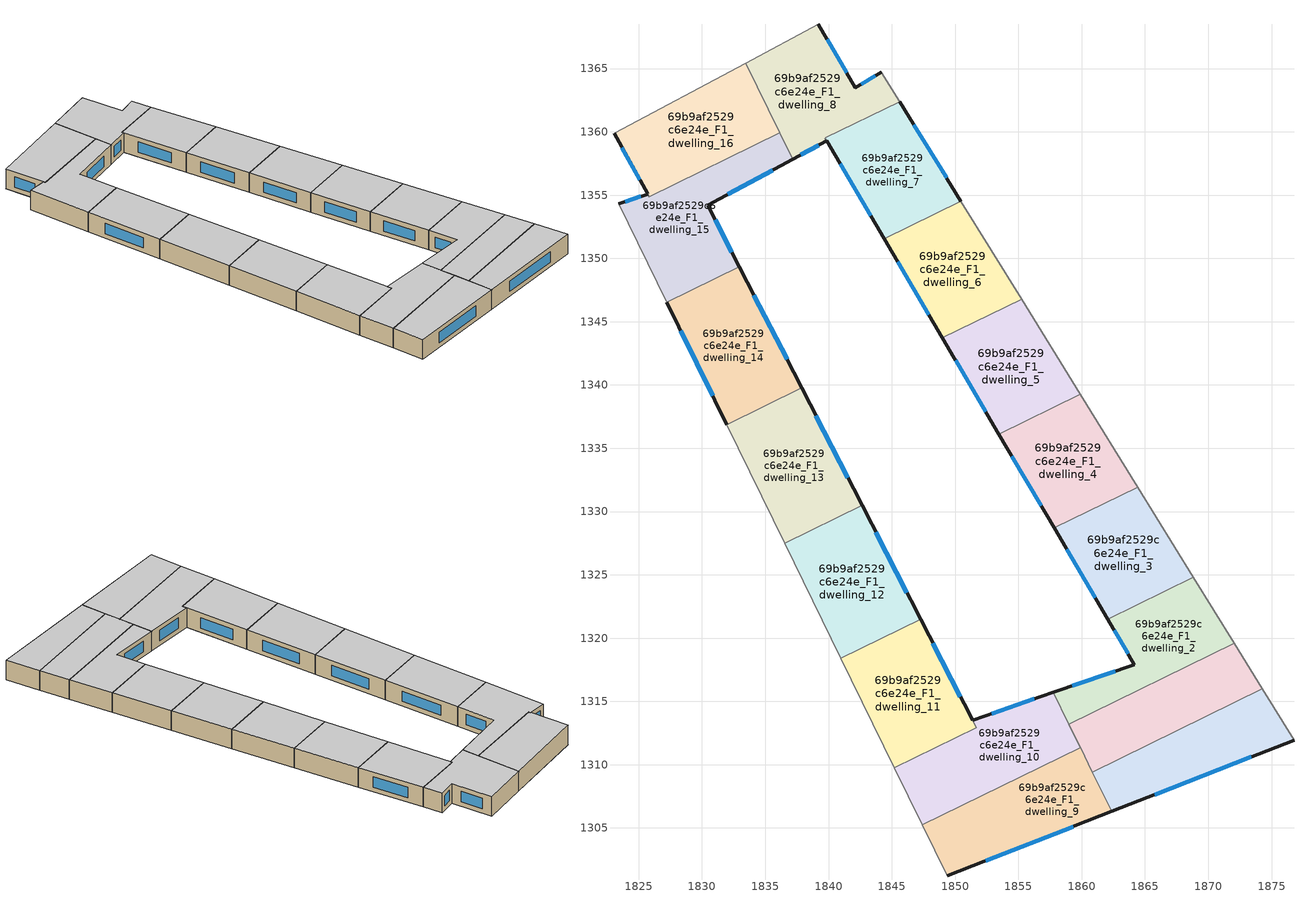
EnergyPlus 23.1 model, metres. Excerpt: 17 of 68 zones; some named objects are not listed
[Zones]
69b9af2529c6e24e_F1_dwelling_0
 floor to 69b9af2529c6e24e_F0_dwelling_0 (EU_floor_Construction): 1874.27,1315.99 1876.77,1311.93 1862.37,1306.3 1860.84,1309.42 z3
 wall outside (EU_wall_Construction): 1862.37,1306.3 1876.77,1311.93 z3:6
 wall adiabatic (EU_wall_Construction): 1876.77,1311.93 1874.27,1315.99 z3:6
 wall to 69b9af2529c6e24e_F1_dwelling_1 (EU_wall_Construction): 1874.27,1315.99 1860.84,1309.42 z3:6
 wall to 69b9af2529c6e24e_F1_dwelling_9 (EU_wall_Construction): 1860.84,1309.42 1862.37,1306.3 z3:6
 window (EU_Window_Construction): 1865.75,1307.63 1873.39,1310.61 z3.7:5.3
 ceiling to 69b9af2529c6e24e_F2_dwelling_0 (EU_floor_Construction): 1876.77,1311.93 1874.27,1315.99 1860.84,1309.42 1862.37,1306.3 z6
69b9af2529c6e24e_F1_dwelling_1
 floor to 69b9af2529c6e24e_F0_dwelling_1 (EU_floor_Construction): 1872.04,1319.6 1874.27,1315.99 1860.84,1309.42 1858.99,1313.21 z3
 wall adiabatic (EU_wall_Construction): 1874.27,1315.99 1872.04,1319.6 z3:6
 wall to 69b9af2529c6e24e_F1_dwelling_2 (EU_wall_Construction): 1872.04,1319.6 1858.99,1313.21 z3:6
 wall to 69b9af2529c6e24e_F1_dwelling_10 (EU_wall_Construction): 1858.99,1313.21 1859.9,1311.34 z3:6
 wall to 69b9af2529c6e24e_F1_dwelling_9 (EU_wall_Construction): 1859.9,1311.34 1860.84,1309.42 z3:6
 ceiling to 69b9af2529c6e24e_F2_dwelling_1 (EU_floor_Construction): 1874.27,1315.99 1872.04,1319.6 1858.99,1313.21 1860.84,1309.42 z6
69b9af2529c6e24e_F1_dwelling_10
 floor to 69b9af2529c6e24e_F0_dwelling_10 (EU_floor_Construction): 1857.77,1315.71 1859.9,1311.34 1847.42,1305.24 1845.2,1309.77 1851.67,1312.93 1851.38,1313.5 z3
 wall outside (EU_wall_Construction): 1857.77,1315.71 1851.38,1313.5 z3:6
 wall adiabatic (EU_wall_Construction): 1845.2,1309.77 1847.42,1305.24 z3:6
 wall to 69b9af2529c6e24e_F1_dwelling_11 (EU_wall_Construction): 1851.38,1313.5 1851.67,1312.93 1845.2,1309.77 z3:6
 wall to 69b9af2529c6e24e_F1_dwelling_9 (EU_wall_Construction): 1847.42,1305.24 1859.9,1311.34 z3:6
 wall to 69b9af2529c6e24e_F1_dwelling_2 (EU_wall_Construction): 1858.99,1313.21 1857.77,1315.71 z3:6
 window (EU_Window_Construction): 1856.27,1315.19 1852.88,1314.02 z3.7:5.3
 ceiling to 69b9af2529c6e24e_F2_dwelling_10 (EU_floor_Construction): 1859.9,1311.34 1857.77,1315.71 1851.38,1313.5 1851.67,1312.93 1845.2,1309.77 1847.42,1305.24 z6
69b9af2529c6e24e_F1_dwelling_11
 floor to 69b9af2529c6e24e_F0_dwelling_11 (EU_floor_Construction): 1847.28,1321.48 1851.67,1312.93 1845.2,1309.77 1840.98,1318.4 z3
 wall outside (EU_wall_Construction): 1851.38,1313.51 1847.28,1321.48 z3:6
 wall adiabatic (EU_wall_Construction): 1840.98,1318.4 1845.2,1309.77 z3:6
 wall to 69b9af2529c6e24e_F1_dwelling_12 (EU_wall_Construction): 1847.28,1321.48 1840.98,1318.4 z3:6
 window (EU_Window_Construction): 1850.41,1315.38 1848.24,1319.61 z3.7:5.3
 ceiling to 69b9af2529c6e24e_F2_dwelling_11 (EU_floor_Construction): 1851.67,1312.93 1847.28,1321.48 1840.98,1318.4 1845.2,1309.77 z6
69b9af2529c6e24e_F1_dwelling_12
 floor to 69b9af2529c6e24e_F0_dwelling_12 (EU_floor_Construction): 1842.65,1330.49 1847.28,1321.48 1840.98,1318.4 1836.53,1327.49 z3
 wall outside (EU_wall_Construction): 1847.28,1321.48 1842.65,1330.49 z3:6
 wall adiabatic (EU_wall_Construction): 1836.53,1327.49 1840.98,1318.4 z3:6
 wall to 69b9af2529c6e24e_F1_dwelling_13 (EU_wall_Construction): 1842.65,1330.49 1836.53,1327.49 z3:6
 window (EU_Window_Construction): 1846.19,1323.59 1843.73,1328.37 z3.7:5.3
 ceiling to 69b9af2529c6e24e_F2_dwelling_12 (EU_floor_Construction): 1847.28,1321.48 1842.65,1330.49 1836.53,1327.49 1840.98,1318.4 z6
69b9af2529c6e24e_F1_dwelling_13
 floor to 69b9af2529c6e24e_F0_dwelling_13 (EU_floor_Construction): 1837.88,1339.77 1842.65,1330.49 1836.53,1327.49 1831.95,1336.87 z3
 wall outside (EU_wall_Construction): 1842.65,1330.49 1837.88,1339.77 z3:6
 wall adiabatic (EU_wall_Construction): 1831.95,1336.87 1836.53,1327.49 z3:6
 wall to 69b9af2529c6e24e_F1_dwelling_14 (EU_wall_Construction): 1837.88,1339.77 1831.95,1336.87 z3:6
 window (EU_Window_Construction): 1841.53,1332.67 1839,1337.59 z3.7:5.3
 ceiling to 69b9af2529c6e24e_F2_dwelling_13 (EU_floor_Construction): 1842.65,1330.49 1837.88,1339.77 1831.95,1336.87 1836.53,1327.49 z6
69b9af2529c6e24e_F1_dwelling_14
 floor to 69b9af2529c6e24e_F0_dwelling_14 (EU_floor_Construction): 1832.95,1349.35 1837.88,1339.77 1831.95,1336.87 1827.21,1346.54 z3
 wall outside (EU_wall_Construction): 1837.88,1339.77 1832.95,1349.35 / 1827.21,1346.54 1831.95,1336.87 z3:6
 wall to 69b9af2529c6e24e_F1_dwelling_15 (EU_wall_Construction): 1832.95,1349.35 1827.21,1346.54 z3:6
 window (EU_Window_Construction): 1836.72,1342.02 1834.11,1347.1 / 1828.32,1344.27 1830.83,1339.14 z3.7:5.3
 ceiling to 69b9af2529c6e24e_F2_dwelling_14 (EU_floor_Construction): 1837.88,1339.77 1832.95,1349.35 1827.21,1346.54 1831.95,1336.87 z6
69b9af2529c6e24e_F1_dwelling_15
 floor to 69b9af2529c6e24e_F0_dwelling_15 (EU_floor_Construction): 1836.14,1359.92 1837.16,1357.84 1830.46,1354.2 1832.95,1349.35 1827.21,1346.54 1823.41,1354.31 1825.72,1355.08 1825.83,1354.87 z3
 wall outside (EU_wall_Construction): 1825.72,1355.08 1823.41,1354.31 / 1832.95,1349.35 1830.46,1354.2 1837.16,1357.84 z3:6
 wall adiabatic (EU_wall_Construction): 1823.41,1354.31 1827.21,1346.54 z3:6
 wall to 69b9af2529c6e24e_F1_dwelling_16 (EU_wall_Construction): 1836.14,1359.92 1825.83,1354.87 1825.72,1355.08 z3:6
 wall to 69b9af2529c6e24e_F1_dwelling_8 (EU_wall_Construction): 1837.16,1357.84 1836.14,1359.92 z3:6
 window (EU_Window_Construction): 1825.18,1354.9 1823.95,1354.49 / 1832.03,1355.05 1835.59,1356.98 / 1832.37,1350.49 1831.04,1353.06 z3.7:5.3
 ceiling to 69b9af2529c6e24e_F2_dwelling_15 (EU_floor_Construction): 1832.95,1349.35 1830.46,1354.2 1837.16,1357.84 1836.14,1359.92 1825.83,1354.87 1825.72,1355.08 1823.41,1354.31 1827.21,1346.54 z6
69b9af2529c6e24e_F1_dwelling_16
 floor to 69b9af2529c6e24e_F0_dwelling_16 (EU_floor_Construction): 1833.45,1365.43 1836.14,1359.92 1825.83,1354.87 1823.05,1359.89 z3
 wall outside (EU_wall_Construction): 1823.05,1359.89 1825.71,1355.09 z3:6
 wall adiabatic (EU_wall_Construction): 1833.45,1365.43 1823.05,1359.89 z3:6
 wall to 69b9af2529c6e24e_F1_dwelling_8 (EU_wall_Construction): 1836.14,1359.92 1833.45,1365.43 z3:6
 window (EU_Window_Construction): 1823.67,1358.76 1825.09,1356.22 z3.7:5.3
 ceiling to 69b9af2529c6e24e_F2_dwelling_16 (EU_floor_Construction): 1836.14,1359.92 1833.45,1365.43 1823.05,1359.89 1825.83,1354.87 z6
69b9af2529c6e24e_F1_dwelling_2
 floor to 69b9af2529c6e24e_F0_dwelling_2 (EU_floor_Construction): 1868.83,1324.79 1872.04,1319.6 1858.99,1313.21 1857.77,1315.71 1864.15,1317.91 1862.06,1321.48 z3
 wall outside (EU_wall_Construction): 1862.06,1321.48 1864.15,1317.91 1857.77,1315.71 z3:6
 wall adiabatic (EU_wall_Construction): 1872.04,1319.6 1868.83,1324.79 z3:6
 wall to 69b9af2529c6e24e_F1_dwelling_3 (EU_wall_Construction): 1868.83,1324.79 1862.06,1321.48 z3:6
 window (EU_Window_Construction): 1862.65,1317.4 1859.27,1316.23 / 1862.55,1320.64 1863.66,1318.75 z3.7:5.3
 ceiling to 69b9af2529c6e24e_F2_dwelling_2 (EU_floor_Construction): 1872.04,1319.6 1868.83,1324.79 1862.06,1321.48 1864.15,1317.91 1857.77,1315.71 1858.99,1313.21 z6
69b9af2529c6e24e_F1_dwelling_3
 floor to 69b9af2529c6e24e_F0_dwelling_3 (EU_floor_Construction): 1864.42,1331.93 1868.83,1324.79 1862.06,1321.48 1857.81,1328.7 z3
 wall outside (EU_wall_Construction): 1857.82,1328.7 1862.06,1321.48 z3:6
 wall adiabatic (EU_wall_Construction): 1868.83,1324.79 1864.42,1331.93 z3:6
 wall to 69b9af2529c6e24e_F1_dwelling_4 (EU_wall_Construction): 1864.42,1331.93 1857.81,1328.7 z3:6
 window (EU_Window_Construction): 1858.81,1327.01 1861.06,1323.17 z3.7:5.3
 ceiling to 69b9af2529c6e24e_F2_dwelling_3 (EU_floor_Construction): 1868.83,1324.79 1864.42,1331.93 1857.81,1328.7 1862.06,1321.48 z6
69b9af2529c6e24e_F1_dwelling_4
 floor to 69b9af2529c6e24e_F0_dwelling_4 (EU_floor_Construction): 1859.89,1339.26 1864.42,1331.93 1857.81,1328.7 1853.46,1336.11 z3
 wall outside (EU_wall_Construction): 1853.46,1336.11 1857.82,1328.7 z3:6
 wall adiabatic (EU_wall_Construction): 1864.42,1331.93 1859.89,1339.26 z3:6
 wall to 69b9af2529c6e24e_F1_dwelling_5 (EU_wall_Construction): 1859.89,1339.26 1853.46,1336.11 z3:6
 window (EU_Window_Construction): 1854.48,1334.37 1856.79,1330.44 z3.7:5.3
 ceiling to 69b9af2529c6e24e_F2_dwelling_4 (EU_floor_Construction): 1864.42,1331.93 1859.89,1339.26 1853.46,1336.11 1857.81,1328.7 z6
69b9af2529c6e24e_F1_dwelling_5
 floor to 69b9af2529c6e24e_F0_dwelling_5 (EU_floor_Construction): 1855.24,1346.79 1859.89,1339.26 1853.46,1336.11 1848.99,1343.73 z3
 wall outside (EU_wall_Construction): 1848.99,1343.73 1853.46,1336.11 z3:6
 wall adiabatic (EU_wall_Construction): 1859.89,1339.26 1855.24,1346.79 z3:6
 wall to 69b9af2529c6e24e_F1_dwelling_6 (EU_wall_Construction): 1855.24,1346.79 1848.99,1343.73 z3:6
 window (EU_Window_Construction): 1850.04,1341.94 1852.41,1337.9 z3.7:5.3
 ceiling to 69b9af2529c6e24e_F2_dwelling_5 (EU_floor_Construction): 1859.89,1339.26 1855.24,1346.79 1848.99,1343.73 1853.46,1336.11 z6
69b9af2529c6e24e_F1_dwelling_6
 floor to 69b9af2529c6e24e_F0_dwelling_6 (EU_floor_Construction): 1850.46,1354.54 1855.24,1346.79 1848.99,1343.73 1844.39,1351.56 z3
 wall outside (EU_wall_Construction): 1844.39,1351.56 1848.99,1343.73 z3:6
 wall adiabatic (EU_wall_Construction): 1855.24,1346.79 1850.46,1354.54 z3:6
 wall to 69b9af2529c6e24e_F1_dwelling_7 (EU_wall_Construction): 1850.46,1354.54 1844.39,1351.56 z3:6
 window (EU_Window_Construction): 1845.47,1349.72 1847.91,1345.57 z3.7:5.3
 ceiling to 69b9af2529c6e24e_F2_dwelling_6 (EU_floor_Construction): 1855.24,1346.79 1850.46,1354.54 1844.39,1351.56 1848.99,1343.73 z6
69b9af2529c6e24e_F1_dwelling_7
 floor to 69b9af2529c6e24e_F0_dwelling_7 (EU_floor_Construction): 1845.61,1362.39 1850.46,1354.54 1844.39,1351.56 1839.72,1359.51 z3
 wall outside (EU_wall_Construction): 1839.85,1359.29 1844.39,1351.56 / 1850.46,1354.54 1845.61,1362.39 z3:6
 wall to 69b9af2529c6e24e_F1_dwelling_8 (EU_wall_Construction): 1845.61,1362.39 1839.72,1359.51 1839.84,1359.29 z3:6
 window (EU_Window_Construction): 1840.91,1357.47 1843.32,1353.38 / 1849.32,1356.38 1846.75,1360.55 z3.7:5.3
 ceiling to 69b9af2529c6e24e_F2_dwelling_7 (EU_floor_Construction): 1850.46,1354.54 1845.61,1362.39 1839.72,1359.51 1844.39,1351.56 z6
69b9af2529c6e24e_F1_dwelling_8
 floor to 69b9af2529c6e24e_F0_dwelling_8 (EU_floor_Construction): 1844.17,1364.72 1845.61,1362.39 1839.72,1359.51 1839.84,1359.29 1837.16,1357.84 1833.45,1365.43 1839.2,1368.49 1842.11,1363.48 z3
 wall outside (EU_wall_Construction): 1844.17,1364.72 1842.11,1363.48 1839.2,1368.49 / 1837.16,1357.84 1839.84,1359.29 z3:6
 wall adiabatic (EU_wall_Construction): 1839.2,1368.49 1833.45,1365.43 / 1845.61,1362.39 1844.17,1364.72 z3:6
 window (EU_Window_Construction): 1841.43,1364.66 1839.88,1367.32 / 1843.69,1364.43 1842.6,1363.77 / 1837.79,1358.18 1839.21,1358.95 z3.7:5.3
 ceiling to 69b9af2529c6e24e_F2_dwelling_8 (EU_floor_Construction): 1845.61,1362.39 1844.17,1364.72 1842.11,1363.48 1839.2,1368.49 1833.45,1365.43 1837.16,1357.84 1839.84,1359.29 1839.72,1359.51 z6
69b9af2529c6e24e_F1_dwelling_9
 floor to 69b9af2529c6e24e_F0_dwelling_9 (EU_floor_Construction): 1859.9,1311.34 1858.99,1313.21 1862.37,1306.3 1849.38,1301.23 1847.42,1305.24 z3
 wall outside (EU_wall_Construction): 1849.38,1301.23 1862.37,1306.3 z3:6
 wall adiabatic (EU_wall_Construction): 1847.42,1305.24 1849.38,1301.23 / 1858.99,1313.21 1859.9,1311.34 1858.99,1313.21 z3:6
 window (EU_Window_Construction): 1852.43,1302.42 1859.32,1305.11 z3.7:5.3
 ceiling to 69b9af2529c6e24e_F2_dwelling_9 (EU_floor_Construction): 1862.37,1306.3 1858.99,1313.21 1859.9,1311.34 1847.42,1305.24 1849.38,1301.23 z6
[Building]
EU S2 Campaign: North Axis=0; Terrain=City; Solar Distribution=FullExterior
[Site:Location]
Budapest.Ferenc.Liszt.Intl.AP: Latitude=47.437; Longitude=19.256; Time Zone=1; Elevation=185
[SizingPeriod:WeatherFileDays]
AnnualSizingPeriod: Begin Month=1; Begin Day of Month=1; End Month=12; End Day of Month=31; Day of Week for Start Day=Monday; Use Weather File Daylight Saving Period=No; Use Weather File Rain and Snow Indicators=No
[MATERIAL]
EU_InternalMass_Material: Roughness=MediumRough; Thickness=0.1; Conductivity=1; Density=1800; Specific Heat=900; Thermal Absorptance=0.9; Solar Absorptance=0.7; Visible Absorptance=0.7
[MATERIAL:NOMASS] Roughness=MediumRough; Thermal Absorptance=0.9; Solar Absorptance=0.7; Visible Absorptance=0.7
Name | Thermal Resistance
EU_wall_NoMass | 0.832559
EU_floor_NoMass | 0.872794
[WINDOWMATERIAL:SIMPLEGLAZINGSYSTEM]
EU_Window_SimpleGlazing: UFactor=2.79869; Solar Heat Gain Coefficient=0.75; Visible Transmittance=0.75
[CONSTRUCTION]
EU_wall_Construction: EU_wall_NoMass
EU_floor_Construction: EU_floor_NoMass
EU_Window_Construction: EU_Window_SimpleGlazing
EU_InternalMass_Construction: EU_InternalMass_Material
[ZONE] Type=1; Multiplier=1; Ceiling Height=autocalculate; Floor Area=autocalculate; Part of Total Floor Area=Yes
Name | Volume
69b9af2529c6e24e_F1_dwelling_0 | 186.569
69b9af2529c6e24e_F1_dwelling_1 | 186.573
69b9af2529c6e24e_F1_dwelling_10 | 214.934
69b9af2529c6e24e_F1_dwelling_11 | 204.89
69b9af2529c6e24e_F1_dwelling_12 | 209.896
69b9af2529c6e24e_F1_dwelling_13 | 209.891
69b9af2529c6e24e_F1_dwelling_14 | 209.91
69b9af2529c6e24e_F1_dwelling_15 | 212.788
69b9af2529c6e24e_F1_dwelling_16 | 207.031
69b9af2529c6e24e_F1_dwelling_2 | 186.585
69b9af2529c6e24e_F1_dwelling_3; 69b9af2529c6e24e_F1_dwelling_5 | 186.586
69b9af2529c6e24e_F1_dwelling_4 | 186.597
69b9af2529c6e24e_F1_dwelling_6 | 186.583
69b9af2529c6e24e_F1_dwelling_7 | 183.635
69b9af2529c6e24e_F1_dwelling_8 | 189.449
69b9af2529c6e24e_F1_dwelling_9 | 209.903
[INTERNALMASS] Construction=EU_InternalMass_Construction
Name | Zone or ZoneList | Surface Area
69b9af2529c6e24e_F1_dwelling_0_EU_InternalMass | 69b9af2529c6e24e_F1_dwelling_0 | 62.1897
69b9af2529c6e24e_F1_dwelling_1_EU_InternalMass | 69b9af2529c6e24e_F1_dwelling_1 | 62.1913
69b9af2529c6e24e_F1_dwelling_2_EU_InternalMass | 69b9af2529c6e24e_F1_dwelling_2 | 62.195
69b9af2529c6e24e_F1_dwelling_3_EU_InternalMass | 69b9af2529c6e24e_F1_dwelling_3 | 62.1951
69b9af2529c6e24e_F1_dwelling_4_EU_InternalMass | 69b9af2529c6e24e_F1_dwelling_4 | 62.1989
69b9af2529c6e24e_F1_dwelling_5_EU_InternalMass | 69b9af2529c6e24e_F1_dwelling_5 | 62.1953
69b9af2529c6e24e_F1_dwelling_6_EU_InternalMass | 69b9af2529c6e24e_F1_dwelling_6 | 62.1947
69b9af2529c6e24e_F1_dwelling_7_EU_InternalMass | 69b9af2529c6e24e_F1_dwelling_7 | 61.2326
69b9af2529c6e24e_F1_dwelling_8_EU_InternalMass | 69b9af2529c6e24e_F1_dwelling_8 | 63.1507
69b9af2529c6e24e_F1_dwelling_9_EU_InternalMass | 69b9af2529c6e24e_F1_dwelling_9 | 69.969
69b9af2529c6e24e_F1_dwelling_10_EU_InternalMass | 69b9af2529c6e24e_F1_dwelling_10 | 71.6427
69b9af2529c6e24e_F1_dwelling_11_EU_InternalMass | 69b9af2529c6e24e_F1_dwelling_11 | 68.2972
69b9af2529c6e24e_F1_dwelling_12_EU_InternalMass | 69b9af2529c6e24e_F1_dwelling_12 | 69.9652
69b9af2529c6e24e_F1_dwelling_13_EU_InternalMass | 69b9af2529c6e24e_F1_dwelling_13 | 69.9636
69b9af2529c6e24e_F1_dwelling_14_EU_InternalMass | 69b9af2529c6e24e_F1_dwelling_14 | 69.97
69b9af2529c6e24e_F1_dwelling_15_EU_InternalMass | 69b9af2529c6e24e_F1_dwelling_15 | 70.9293
69b9af2529c6e24e_F1_dwelling_16_EU_InternalMass | 69b9af2529c6e24e_F1_dwelling_16 | 69.0125
[OTHEREQUIPMENT] Fuel Type=Electricity; Design Level Calculation Method=Watts/Area; Power per Zone Floor Area=1; Fraction Latent=0; Fraction Radiant=0; Fraction Lost=0; Carbon Dioxide Generation Rate=0; EndUse Subcategory=EU_Step8_InternalGains
Name | Zone or ZoneList or Space or SpaceList | Schedule
EU_Step8_InternalGain_69b9af2529c6e24e_F1_dwelling_0_f000 | 69b9af2529c6e24e_F1_dwelling_0 | EU_Step8_GainSchedule_69b9af2529c6e24e_F1_dwelling_0_f000
EU_Step8_InternalGain_69b9af2529c6e24e_F1_dwelling_1_f000 | 69b9af2529c6e24e_F1_dwelling_1 | EU_Step8_GainSchedule_69b9af2529c6e24e_F1_dwelling_1_f000
EU_Step8_InternalGain_69b9af2529c6e24e_F1_dwelling_2_f000 | 69b9af2529c6e24e_F1_dwelling_2 | EU_Step8_GainSchedule_69b9af2529c6e24e_F1_dwelling_2_f000
EU_Step8_InternalGain_69b9af2529c6e24e_F1_dwelling_3_f000 | 69b9af2529c6e24e_F1_dwelling_3 | EU_Step8_GainSchedule_69b9af2529c6e24e_F1_dwelling_3_f000
EU_Step8_InternalGain_69b9af2529c6e24e_F1_dwelling_4_f000 | 69b9af2529c6e24e_F1_dwelling_4 | EU_Step8_GainSchedule_69b9af2529c6e24e_F1_dwelling_4_f000
EU_Step8_InternalGain_69b9af2529c6e24e_F1_dwelling_5_f000 | 69b9af2529c6e24e_F1_dwelling_5 | EU_Step8_GainSchedule_69b9af2529c6e24e_F1_dwelling_5_f000
EU_Step8_InternalGain_69b9af2529c6e24e_F1_dwelling_6_f000 | 69b9af2529c6e24e_F1_dwelling_6 | EU_Step8_GainSchedule_69b9af2529c6e24e_F1_dwelling_6_f000
EU_Step8_InternalGain_69b9af2529c6e24e_F1_dwelling_7_f000 | 69b9af2529c6e24e_F1_dwelling_7 | EU_Step8_GainSchedule_69b9af2529c6e24e_F1_dwelling_7_f000
EU_Step8_InternalGain_69b9af2529c6e24e_F1_dwelling_8_f000 | 69b9af2529c6e24e_F1_dwelling_8 | EU_Step8_GainSchedule_69b9af2529c6e24e_F1_dwelling_8_f000
EU_Step8_InternalGain_69b9af2529c6e24e_F1_dwelling_9_f000 | 69b9af2529c6e24e_F1_dwelling_9 | EU_Step8_GainSchedule_69b9af2529c6e24e_F1_dwelling_9_f000
EU_Step8_InternalGain_69b9af2529c6e24e_F1_dwelling_10_f000 | 69b9af2529c6e24e_F1_dwelling_10 | EU_Step8_GainSchedule_69b9af2529c6e24e_F1_dwelling_10_f000
EU_Step8_InternalGain_69b9af2529c6e24e_F1_dwelling_11_f000 | 69b9af2529c6e24e_F1_dwelling_11 | EU_Step8_GainSchedule_69b9af2529c6e24e_F1_dwelling_11_f000
EU_Step8_InternalGain_69b9af2529c6e24e_F1_dwelling_12_f000 | 69b9af2529c6e24e_F1_dwelling_12 | EU_Step8_GainSchedule_69b9af2529c6e24e_F1_dwelling_12_f000
EU_Step8_InternalGain_69b9af2529c6e24e_F1_dwelling_13_f000 | 69b9af2529c6e24e_F1_dwelling_13 | EU_Step8_GainSchedule_69b9af2529c6e24e_F1_dwelling_13_f000
EU_Step8_InternalGain_69b9af2529c6e24e_F1_dwelling_14_f000 | 69b9af2529c6e24e_F1_dwelling_14 | EU_Step8_GainSchedule_69b9af2529c6e24e_F1_dwelling_14_f000
EU_Step8_InternalGain_69b9af2529c6e24e_F1_dwelling_15_f000 | 69b9af2529c6e24e_F1_dwelling_15 | EU_Step8_GainSchedule_69b9af2529c6e24e_F1_dwelling_15_f000
EU_Step8_InternalGain_69b9af2529c6e24e_F1_dwelling_16_f000 | 69b9af2529c6e24e_F1_dwelling_16 | EU_Step8_GainSchedule_69b9af2529c6e24e_F1_dwelling_16_f000
[ZONEVENTILATION:DESIGNFLOWRATE] Schedule=EU_AlwaysOn; Design Flow Rate Calculation Method=AirChanges/Hour; Air Changes per Hour=0.475469; Ventilation Type=Natural; Fan Pressure Rise=0; Fan Total Efficiency=1; Constant Term Coefficient=1; Temperature Term Coefficient=0; Velocity Term Coefficient=0; Velocity Squared Term Coefficient=0; Minimum Indoor Temperature=-100; Maximum Indoor Temperature=100; Delta Temperature=-100; Minimum Outdoor Temperature=-100; Maximum Outdoor Temperature=100; Maximum Wind Speed=40
Name | Zone or ZoneList or Space or SpaceList
EU_ConstantAir_69b9af2529c6e24e_F1_dwelling_0 | 69b9af2529c6e24e_F1_dwelling_0
EU_ConstantAir_69b9af2529c6e24e_F1_dwelling_1 | 69b9af2529c6e24e_F1_dwelling_1
EU_ConstantAir_69b9af2529c6e24e_F1_dwelling_2 | 69b9af2529c6e24e_F1_dwelling_2
EU_ConstantAir_69b9af2529c6e24e_F1_dwelling_3 | 69b9af2529c6e24e_F1_dwelling_3
EU_ConstantAir_69b9af2529c6e24e_F1_dwelling_4 | 69b9af2529c6e24e_F1_dwelling_4
EU_ConstantAir_69b9af2529c6e24e_F1_dwelling_5 | 69b9af2529c6e24e_F1_dwelling_5
EU_ConstantAir_69b9af2529c6e24e_F1_dwelling_6 | 69b9af2529c6e24e_F1_dwelling_6
EU_ConstantAir_69b9af2529c6e24e_F1_dwelling_7 | 69b9af2529c6e24e_F1_dwelling_7
EU_ConstantAir_69b9af2529c6e24e_F1_dwelling_8 | 69b9af2529c6e24e_F1_dwelling_8
EU_ConstantAir_69b9af2529c6e24e_F1_dwelling_9 | 69b9af2529c6e24e_F1_dwelling_9
EU_ConstantAir_69b9af2529c6e24e_F1_dwelling_10 | 69b9af2529c6e24e_F1_dwelling_10
EU_ConstantAir_69b9af2529c6e24e_F1_dwelling_11 | 69b9af2529c6e24e_F1_dwelling_11
EU_ConstantAir_69b9af2529c6e24e_F1_dwelling_12 | 69b9af2529c6e24e_F1_dwelling_12
EU_ConstantAir_69b9af2529c6e24e_F1_dwelling_13 | 69b9af2529c6e24e_F1_dwelling_13
EU_ConstantAir_69b9af2529c6e24e_F1_dwelling_14 | 69b9af2529c6e24e_F1_dwelling_14
EU_ConstantAir_69b9af2529c6e24e_F1_dwelling_15 | 69b9af2529c6e24e_F1_dwelling_15
EU_ConstantAir_69b9af2529c6e24e_F1_dwelling_16 | 69b9af2529c6e24e_F1_dwelling_16
[HVACTEMPLATE:ZONE:IDEALLOADSAIRSYSTEM] System Availability Schedule=EU_AlwaysOn; Maximum Heating Supply Air Temperature=50; Minimum Cooling Supply Air Temperature=13; Maximum Heating Supply Air Humidity Ratio=0.0156; Minimum Cooling Supply Air Humidity Ratio=0.0077; Heating Limit=NoLimit; Cooling Limit=NoLimit; Heating Availability Schedule=EU_AlwaysOn; Cooling Availability Schedule=EU_CoolingOff; Dehumidification Control Type=ConstantSensibleHeatRatio; Cooling Sensible Heat Ratio=0.7; Dehumidification Setpoint=60; Humidification Control Type=None; Humidification Setpoint=30; Outdoor Air Method=None; Outdoor Air Flow Rate per Person=0.00944; Outdoor Air Flow Rate per Zone Floor Area=0; Outdoor Air Flow Rate per Zone=0; Demand Controlled Ventilation Type=None; Outdoor Air Economizer Type=NoEconomizer; Heat Recovery Type=None; Sensible Heat Recovery Effectiveness=0.7; Latent Heat Recovery Effectiveness=0.65
Name | Template Thermostat
69b9af2529c6e24e_F1_dwelling_0 | EU_HeatOnly_69b9af2529c6e24e_F1_dwelling_0
69b9af2529c6e24e_F1_dwelling_1 | EU_HeatOnly_69b9af2529c6e24e_F1_dwelling_1
69b9af2529c6e24e_F1_dwelling_2 | EU_HeatOnly_69b9af2529c6e24e_F1_dwelling_2
69b9af2529c6e24e_F1_dwelling_3 | EU_HeatOnly_69b9af2529c6e24e_F1_dwelling_3
69b9af2529c6e24e_F1_dwelling_4 | EU_HeatOnly_69b9af2529c6e24e_F1_dwelling_4
69b9af2529c6e24e_F1_dwelling_5 | EU_HeatOnly_69b9af2529c6e24e_F1_dwelling_5
69b9af2529c6e24e_F1_dwelling_6 | EU_HeatOnly_69b9af2529c6e24e_F1_dwelling_6
69b9af2529c6e24e_F1_dwelling_7 | EU_HeatOnly_69b9af2529c6e24e_F1_dwelling_7
69b9af2529c6e24e_F1_dwelling_8 | EU_HeatOnly_69b9af2529c6e24e_F1_dwelling_8
69b9af2529c6e24e_F1_dwelling_9 | EU_HeatOnly_69b9af2529c6e24e_F1_dwelling_9
69b9af2529c6e24e_F1_dwelling_10 | EU_HeatOnly_69b9af2529c6e24e_F1_dwelling_10
69b9af2529c6e24e_F1_dwelling_11 | EU_HeatOnly_69b9af2529c6e24e_F1_dwelling_11
69b9af2529c6e24e_F1_dwelling_12 | EU_HeatOnly_69b9af2529c6e24e_F1_dwelling_12
69b9af2529c6e24e_F1_dwelling_13 | EU_HeatOnly_69b9af2529c6e24e_F1_dwelling_13
69b9af2529c6e24e_F1_dwelling_14 | EU_HeatOnly_69b9af2529c6e24e_F1_dwelling_14
69b9af2529c6e24e_F1_dwelling_15 | EU_HeatOnly_69b9af2529c6e24e_F1_dwelling_15
69b9af2529c6e24e_F1_dwelling_16 | EU_HeatOnly_69b9af2529c6e24e_F1_dwelling_16
[SIZING:ZONE] Zone Cooling Design Supply Air Temperature Input Method=SupplyAirTemperature; Zone Cooling Design Supply Air Temperature=13; Zone Heating Design Supply Air Temperature Input Method=SupplyAirTemperature; Zone Heating Design Supply Air Temperature=50; Zone Cooling Design Supply Air Humidity Ratio=0.008; Zone Heating Design Supply Air Humidity Ratio=0.008; Cooling Design Air Flow Method=DesignDay; Cooling Design Air Flow Rate=0; Cooling Minimum Air Flow per Zone Floor Area=0.000762; Cooling Minimum Air Flow=0; Cooling Minimum Air Flow Fraction=0.2; Heating Design Air Flow Method=DesignDay; Heating Design Air Flow Rate=0; Heating Maximum Air Flow per Zone Floor Area=0.002032; Heating Maximum Air Flow=0.141576; Heating Maximum Air Flow Fraction=0.3; Account for Dedicated Outdoor Air System=No; Dedicated Outdoor Air System Control Strategy=NeutralSupplyAir; Dedicated Outdoor Air Low Setpoint Temperature for Design=autosize; Dedicated Outdoor Air High Setpoint Temperature for Design=autosize; Zone Load Sizing Method=Sensible Load Only No Latent Load; Zone Latent Cooling Design Supply Air Humidity Ratio Input Method=HumidityRatioDifference; Zone Cooling Design Supply Air Humidity Ratio Difference=0.005; Zone Latent Heating Design Supply Air Humidity Ratio Input Method=HumidityRatioDifference; Zone Humidification Design Supply Air Humidity Ratio Difference=0.005
69b9af2529c6e24e_F1_dwelling_0; 69b9af2529c6e24e_F1_dwelling_1; 69b9af2529c6e24e_F1_dwelling_2; 69b9af2529c6e24e_F1_dwelling_3; 69b9af2529c6e24e_F1_dwelling_4; 69b9af2529c6e24e_F1_dwelling_5; 69b9af2529c6e24e_F1_dwelling_6; 69b9af2529c6e24e_F1_dwelling_7; 69b9af2529c6e24e_F1_dwelling_8; 69b9af2529c6e24e_F1_dwelling_9; 69b9af2529c6e24e_F1_dwelling_10; 69b9af2529c6e24e_F1_dwelling_11; 69b9af2529c6e24e_F1_dwelling_12; 69b9af2529c6e24e_F1_dwelling_13; 69b9af2529c6e24e_F1_dwelling_14; 69b9af2529c6e24e_F1_dwelling_15; 69b9af2529c6e24e_F1_dwelling_16
[SCHEDULE:CONSTANT]
Name | Hourly Value
EU_AlwaysOn | 1
EU_CoolingOff | 0
[SCHEDULE:FILE] Column Number=1; Rows to Skip at Top=0; Number of Hours of Data=8760; Column Separator=Comma; Interpolate to Timestep=No; Minutes per Item=60; Adjust Schedule for Daylight Savings=Yes
Name | File
EU_Step8_GainSchedule_69b9af2529c6e24e_F1_dwelling_0_f000 | ../../schedules/69b9af2529c6e24e/69b9af2529c6e24e_F1_dwelling_0_f000_gain.csv
EU_Step8_GainSchedule_69b9af2529c6e24e_F1_dwelling_1_f000 | ../../schedules/69b9af2529c6e24e/69b9af2529c6e24e_F1_dwelling_1_f000_gain.csv
EU_Step8_GainSchedule_69b9af2529c6e24e_F1_dwelling_2_f000 | ../../schedules/69b9af2529c6e24e/69b9af2529c6e24e_F1_dwelling_2_f000_gain.csv
EU_Step8_GainSchedule_69b9af2529c6e24e_F1_dwelling_3_f000 | ../../schedules/69b9af2529c6e24e/69b9af2529c6e24e_F1_dwelling_3_f000_gain.csv
EU_Step8_GainSchedule_69b9af2529c6e24e_F1_dwelling_4_f000 | ../../schedules/69b9af2529c6e24e/69b9af2529c6e24e_F1_dwelling_4_f000_gain.csv
EU_Step8_GainSchedule_69b9af2529c6e24e_F1_dwelling_5_f000 | ../../schedules/69b9af2529c6e24e/69b9af2529c6e24e_F1_dwelling_5_f000_gain.csv
EU_Step8_GainSchedule_69b9af2529c6e24e_F1_dwelling_6_f000 | ../../schedules/69b9af2529c6e24e/69b9af2529c6e24e_F1_dwelling_6_f000_gain.csv
EU_Step8_GainSchedule_69b9af2529c6e24e_F1_dwelling_7_f000 | ../../schedules/69b9af2529c6e24e/69b9af2529c6e24e_F1_dwelling_7_f000_gain.csv
EU_Step8_GainSchedule_69b9af2529c6e24e_F1_dwelling_8_f000 | ../../schedules/69b9af2529c6e24e/69b9af2529c6e24e_F1_dwelling_8_f000_gain.csv
EU_Step8_GainSchedule_69b9af2529c6e24e_F1_dwelling_9_f000 | ../../schedules/69b9af2529c6e24e/69b9af2529c6e24e_F1_dwelling_9_f000_gain.csv
EU_Step8_GainSchedule_69b9af2529c6e24e_F1_dwelling_10_f000 | ../../schedules/69b9af2529c6e24e/69b9af2529c6e24e_F1_dwelling_10_f000_gain.csv
EU_Step8_GainSchedule_69b9af2529c6e24e_F1_dwelling_11_f000 | ../../schedules/69b9af2529c6e24e/69b9af2529c6e24e_F1_dwelling_11_f000_gain.csv
EU_Step8_GainSchedule_69b9af2529c6e24e_F1_dwelling_12_f000 | ../../schedules/69b9af2529c6e24e/69b9af2529c6e24e_F1_dwelling_12_f000_gain.csv
EU_Step8_GainSchedule_69b9af2529c6e24e_F1_dwelling_13_f000 | ../../schedules/69b9af2529c6e24e/69b9af2529c6e24e_F1_dwelling_13_f000_gain.csv
EU_Step8_GainSchedule_69b9af2529c6e24e_F1_dwelling_14_f000 | ../../schedules/69b9af2529c6e24e/69b9af2529c6e24e_F1_dwelling_14_f000_gain.csv
EU_Step8_GainSchedule_69b9af2529c6e24e_F1_dwelling_15_f000 | ../../schedules/69b9af2529c6e24e/69b9af2529c6e24e_F1_dwelling_15_f000_gain.csv
EU_Step8_GainSchedule_69b9af2529c6e24e_F1_dwelling_16_f000 | ../../schedules/69b9af2529c6e24e/69b9af2529c6e24e_F1_dwelling_16_f000_gain.csv
